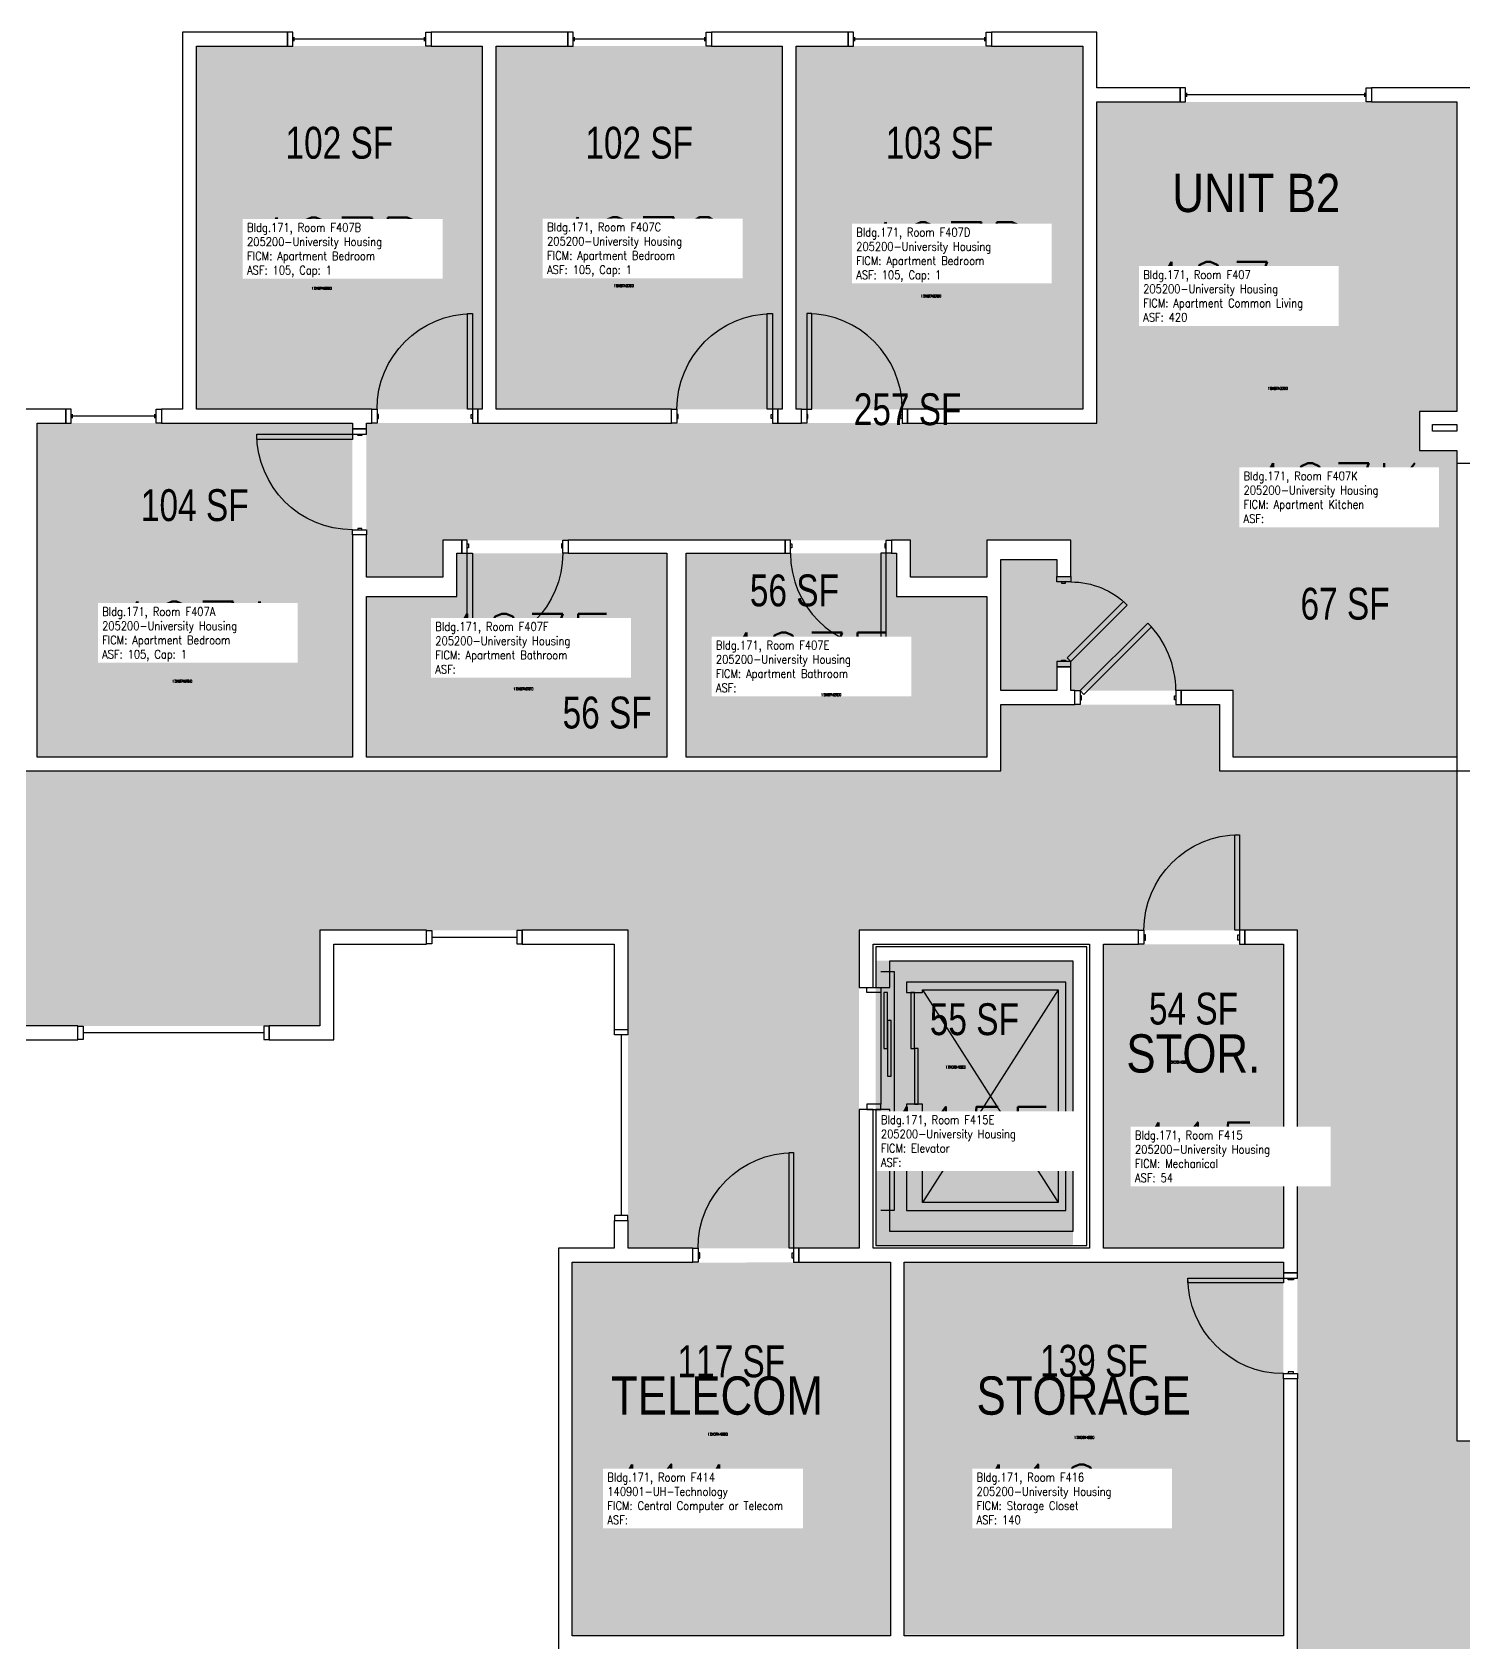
# Model space of a CAD drawing. Header units: inches. Extents: x -93 to 1643, y -75 to 1661.
# Drawn here: x 828 to 1366, y 1054 to 1661 of the extents above; entities that cross this region are included whole.
import ezdxf
from ezdxf.enums import TextEntityAlignment as Align

# ---------------------------------------------------------------- set-up
doc = ezdxf.new("R2010")
doc.units = ezdxf.units.IN
doc.header["$LTSCALE"] = 96
doc.header["$MEASUREMENT"] = 0
for name, color, linetype in [('A-AREA-IDEN', 1, 'Continuous'), ('A-DOOR', 2, 'Continuous'), ('A-GLAZ', 1, 'Continuous'), ('A-IDEN-RNUM', 7, 'Continuous'), ('A-IDEN-SNUM', 4, 'Continuous'), ('A-IDEN-VNUM', 4, 'Continuous'), ('A-WALL', 5, 'Continuous'), ('AREA-TEXT', 3, 'Continuous'), ('Rooms-Category-Color', 7, 'Continuous'), ('Rooms-College-Color', 7, 'Continuous'), ('Rooms-Department-Color', 7, 'Continuous'), ('Rooms-Division-Color', 7, 'Continuous'), ('Rooms-Information', 7, 'Continuous')]:
    doc.layers.add(name, color=color, linetype=linetype)
doc.styles.add('AREA', font='arial.ttf', dxfattribs={"width": 0.75, "height": 12})
doc.styles.add('ROOMSNUMBER', font='txt.shx', dxfattribs={"height": 0.03})
doc.styles.add('ROOMVNUMBER', font='simplex.shx', dxfattribs={"width": 0.85})
doc.styles.get("Standard").update_dxf_attribs({"font": 'ARIALN.TTF'})

msp = doc.modelspace()

# ---------------------------------------------------------------- hatches: boundary and pattern name
h = msp.add_hatch()
h.set_pattern_fill('ANSI31', color=256, style=0)
h.set_pattern_definition([(45, (764.89328, 2033.59211), (-0.088388348, 0.088388348), [])])
h.paths.add_polyline_path([(1096.36, 1449.64), (1155.1, 1449.64), (1155.1, 1440.43), (1096.36, 1440.43)], flags=9)
at = {"layer": 'Rooms-Category-Color', "true_color": 0x728ef3}
for points in [[(997, 1655.5), (889.37, 1655.5), (889.37, 1518.75), (997.01, 1518.76), (997.01, 1655.06)], [(1002.25, 1655.5), (1109.87, 1655.5), (1109.89, 1518.76), (1002.25, 1518.75), (1002.26, 1655.06)], [(1115.12, 1655.5), (1223.12, 1655.5), (1223.12, 1518.75), (1115.12, 1518.75), (1115.14, 1655.06)], [(1363.87, 1634.5), (1228.37, 1634.5), (1228.37, 1513.5), (953.37, 1513.5), (953.37, 1455.5), (982.12, 1455.5), (982.12, 1469.37), (1158.16, 1469.37), (1158.16, 1455.5), (1186.91, 1455.5), (1186.91, 1469.37), (1218.61, 1469.37), (1218.61, 1455.75), (1213.36, 1455.75), (1213.36, 1462.12), (1192.16, 1462.12), (1192.16, 1412.75), (1213.36, 1412.75), (1213.36, 1421.75), (1218.61, 1421.75), (1218.61, 1412.75), (1279.73, 1412.75), (1279.73, 1503.25), (1349.87, 1503.25), (1349.87, 1517.87), (1363.87, 1517.87)], [(829.39, 1387.75), (829.37, 1513.5), (948.12, 1513.5), (948.12, 1387.75)], [(1363.87, 1503.25), (1363.87, 1387.75), (1279.73, 1387.75), (1279.73, 1503.25)], [(987.39, 1464.5), (1066.52, 1464.5), (1066.52, 1387.75), (953.39, 1387.75), (953.37, 1448.25), (987.37, 1448.25)], [(1073.78, 1387.75), (1186.91, 1387.75), (1186.91, 1448.25), (1152.91, 1448.25), (1152.91, 1464.5), (1073.77, 1464.5)], [(1155.88, 1197.5), (1298.63, 1197.5), (1298.63, 1057.16), (1155.88, 1057.16)]]:
    msp.add_hatch(color=171, dxfattribs=at).paths.add_polyline_path(points)
at = {"layer": 'Rooms-Category-Color', "true_color": 0xadadad}
for points in [[(185.13, 1382.5), (274.52, 1382.5), (274.52, 1407.5), (356.84, 1407.5), (356.84, 1382.5), (685.25, 1382.5), (685.25, 1369), (693.25, 1369), (693.25, 1374), (724.88, 1374), (733.25, 1374), (733.25, 1372.5), (737.25, 1372.5), (737.25, 1477.5), (824.12, 1477.5), (824.12, 1382.5), (1192.16, 1382.5), (1192.16, 1407.5), (1274.48, 1407.5), (1274.48, 1382.5), (1363.87, 1382.5), (1363.87, 1322.5), (1138.87, 1322.5), (1138.87, 1202.75), (1051.88, 1202.75), (1051.88, 1322.5), (935.89, 1322.5), (935.89, 1286.5), (785.25, 1286.5), (785.25, 1300), (777.25, 1300), (777.25, 1295), (737.25, 1295), (737.25, 1296.5), (733.25, 1296.5), (733.25, 1286.5), (713.23, 1286.5), (622.11, 1286.5), (622.11, 1322.5), (185.13, 1322.5)], [(1363.87, 211), (1303.87, 211), (1303.87, 332.39), (1278.87, 332.39), (1278.87, 414.72), (1303.87, 414.72), (1303.87, 1145.53), (1303.87, 1145.53), (1303.87, 1227.86), (1303.87, 1227.86), (1303.87, 1322.5), (1363.87, 1322.5), (1363.87, 1130.22), (1388.87, 1130.22), (1388.87, 1047.89), (1363.87, 1047.89), (1363.87, 863.86), (1388.87, 863.86), (1388.87, 781.53), (1363.87, 781.53), (1363.87, 353.5), (1363.25, 353.5), (1363.25, 244), (1363.87, 244), (1363.87, 243)], [(1230.87, 1317.25), (1298.63, 1317.25), (1298.63, 1202.75), (1230.87, 1202.75)], [(1219.38, 1311), (1145.13, 1311), (1145.13, 1203.75), (1219.38, 1203.75)]]:
    msp.add_hatch(color=253, dxfattribs=at).paths.add_polyline_path(points)
at = {"layer": 'Rooms-Category-Color', "true_color": 0xe3c5e1}
msp.add_hatch(color=254, dxfattribs=at).paths.add_polyline_path([(1030.88, 1056.79), (1030.88, 1197.19), (1150.63, 1197.5), (1150.63, 1056.79)])
at = {"layer": 'Rooms-College-Color', "true_color": 0xadadad}
for points in [[(997, 1655.5), (889.37, 1655.5), (889.37, 1518.75), (997.01, 1518.76), (997.01, 1655.06)], [(1002.25, 1655.5), (1109.87, 1655.5), (1109.89, 1518.76), (1002.25, 1518.75), (1002.26, 1655.06)], [(1115.12, 1655.5), (1223.12, 1655.5), (1223.12, 1518.75), (1115.12, 1518.75), (1115.14, 1655.06)], [(1363.87, 1634.5), (1228.37, 1634.5), (1228.37, 1513.5), (953.37, 1513.5), (953.37, 1455.5), (982.12, 1455.5), (982.12, 1469.37), (1158.16, 1469.37), (1158.16, 1455.5), (1186.91, 1455.5), (1186.91, 1469.37), (1218.61, 1469.37), (1218.61, 1455.75), (1213.36, 1455.75), (1213.36, 1462.12), (1192.16, 1462.12), (1192.16, 1412.75), (1213.36, 1412.75), (1213.36, 1421.75), (1218.61, 1421.75), (1218.61, 1412.75), (1279.73, 1412.75), (1279.73, 1503.25), (1349.87, 1503.25), (1349.87, 1517.87), (1363.87, 1517.87)], [(829.39, 1387.75), (829.37, 1513.5), (948.12, 1513.5), (948.12, 1387.75)], [(1363.87, 1503.25), (1363.87, 1387.75), (1279.73, 1387.75), (1279.73, 1503.25)], [(185.13, 1382.5), (274.52, 1382.5), (274.52, 1407.5), (356.84, 1407.5), (356.84, 1382.5), (685.25, 1382.5), (685.25, 1369), (693.25, 1369), (693.25, 1374), (724.88, 1374), (733.25, 1374), (733.25, 1372.5), (737.25, 1372.5), (737.25, 1477.5), (824.12, 1477.5), (824.12, 1382.5), (1192.16, 1382.5), (1192.16, 1407.5), (1274.48, 1407.5), (1274.48, 1382.5), (1363.87, 1382.5), (1363.87, 1322.5), (1138.87, 1322.5), (1138.87, 1202.75), (1051.88, 1202.75), (1051.88, 1322.5), (935.89, 1322.5), (935.89, 1286.5), (785.25, 1286.5), (785.25, 1300), (777.25, 1300), (777.25, 1295), (737.25, 1295), (737.25, 1296.5), (733.25, 1296.5), (733.25, 1286.5), (713.23, 1286.5), (622.11, 1286.5), (622.11, 1322.5), (185.13, 1322.5)], [(987.39, 1464.5), (1066.52, 1464.5), (1066.52, 1387.75), (953.39, 1387.75), (953.37, 1448.25), (987.37, 1448.25)], [(1073.78, 1387.75), (1186.91, 1387.75), (1186.91, 1448.25), (1152.91, 1448.25), (1152.91, 1464.5), (1073.77, 1464.5)], [(1363.87, 211), (1303.87, 211), (1303.87, 332.39), (1278.87, 332.39), (1278.87, 414.72), (1303.87, 414.72), (1303.87, 1145.53), (1303.87, 1145.53), (1303.87, 1227.86), (1303.87, 1227.86), (1303.87, 1322.5), (1363.87, 1322.5), (1363.87, 1130.22), (1388.87, 1130.22), (1388.87, 1047.89), (1363.87, 1047.89), (1363.87, 863.86), (1388.87, 863.86), (1388.87, 781.53), (1363.87, 781.53), (1363.87, 353.5), (1363.25, 353.5), (1363.25, 244), (1363.87, 244), (1363.87, 243)], [(1230.87, 1317.25), (1298.63, 1317.25), (1298.63, 1202.75), (1230.87, 1202.75)], [(1219.38, 1311), (1145.13, 1311), (1145.13, 1203.75), (1219.38, 1203.75)], [(1030.88, 1056.79), (1030.88, 1197.19), (1150.63, 1197.5), (1150.63, 1056.79)], [(1155.88, 1197.5), (1298.63, 1197.5), (1298.63, 1057.16), (1155.88, 1057.16)]]:
    msp.add_hatch(color=253, dxfattribs=at).paths.add_polyline_path(points)
at = {"layer": 'Rooms-Department-Color', "true_color": 0x604aed}
for points in [[(997, 1655.5), (889.37, 1655.5), (889.37, 1518.75), (997.01, 1518.76), (997.01, 1655.06)], [(1002.25, 1655.5), (1109.87, 1655.5), (1109.89, 1518.76), (1002.25, 1518.75), (1002.26, 1655.06)], [(1115.12, 1655.5), (1223.12, 1655.5), (1223.12, 1518.75), (1115.12, 1518.75), (1115.14, 1655.06)], [(1363.87, 1634.5), (1228.37, 1634.5), (1228.37, 1513.5), (953.37, 1513.5), (953.37, 1455.5), (982.12, 1455.5), (982.12, 1469.37), (1158.16, 1469.37), (1158.16, 1455.5), (1186.91, 1455.5), (1186.91, 1469.37), (1218.61, 1469.37), (1218.61, 1455.75), (1213.36, 1455.75), (1213.36, 1462.12), (1192.16, 1462.12), (1192.16, 1412.75), (1213.36, 1412.75), (1213.36, 1421.75), (1218.61, 1421.75), (1218.61, 1412.75), (1279.73, 1412.75), (1279.73, 1503.25), (1349.87, 1503.25), (1349.87, 1517.87), (1363.87, 1517.87)], [(829.39, 1387.75), (829.37, 1513.5), (948.12, 1513.5), (948.12, 1387.75)], [(1363.87, 1503.25), (1363.87, 1387.75), (1279.73, 1387.75), (1279.73, 1503.25)], [(987.39, 1464.5), (1066.52, 1464.5), (1066.52, 1387.75), (953.39, 1387.75), (953.37, 1448.25), (987.37, 1448.25)], [(1073.78, 1387.75), (1186.91, 1387.75), (1186.91, 1448.25), (1152.91, 1448.25), (1152.91, 1464.5), (1073.77, 1464.5)], [(1030.88, 1056.79), (1030.88, 1197.19), (1150.63, 1197.5), (1150.63, 1056.79)], [(1155.88, 1197.5), (1298.63, 1197.5), (1298.63, 1057.16), (1155.88, 1057.16)]]:
    msp.add_hatch(color=173, dxfattribs=at).paths.add_polyline_path(points)
at = {"layer": 'Rooms-Department-Color', "true_color": 0xacacac}
for points in [[(185.13, 1382.5), (274.52, 1382.5), (274.52, 1407.5), (356.84, 1407.5), (356.84, 1382.5), (685.25, 1382.5), (685.25, 1369), (693.25, 1369), (693.25, 1374), (724.88, 1374), (733.25, 1374), (733.25, 1372.5), (737.25, 1372.5), (737.25, 1477.5), (824.12, 1477.5), (824.12, 1382.5), (1192.16, 1382.5), (1192.16, 1407.5), (1274.48, 1407.5), (1274.48, 1382.5), (1363.87, 1382.5), (1363.87, 1322.5), (1138.87, 1322.5), (1138.87, 1202.75), (1051.88, 1202.75), (1051.88, 1322.5), (935.89, 1322.5), (935.89, 1286.5), (785.25, 1286.5), (785.25, 1300), (777.25, 1300), (777.25, 1295), (737.25, 1295), (737.25, 1296.5), (733.25, 1296.5), (733.25, 1286.5), (713.23, 1286.5), (622.11, 1286.5), (622.11, 1322.5), (185.13, 1322.5)], [(1363.87, 211), (1303.87, 211), (1303.87, 332.39), (1278.87, 332.39), (1278.87, 414.72), (1303.87, 414.72), (1303.87, 1145.53), (1303.87, 1145.53), (1303.87, 1227.86), (1303.87, 1227.86), (1303.87, 1322.5), (1363.87, 1322.5), (1363.87, 1130.22), (1388.87, 1130.22), (1388.87, 1047.89), (1363.87, 1047.89), (1363.87, 863.86), (1388.87, 863.86), (1388.87, 781.53), (1363.87, 781.53), (1363.87, 353.5), (1363.25, 353.5), (1363.25, 244), (1363.87, 244), (1363.87, 243)], [(1230.87, 1317.25), (1298.63, 1317.25), (1298.63, 1202.75), (1230.87, 1202.75)], [(1219.38, 1311), (1145.13, 1311), (1145.13, 1203.75), (1219.38, 1203.75)]]:
    msp.add_hatch(color=253, dxfattribs=at).paths.add_polyline_path(points)
at = {"layer": 'Rooms-Division-Color', "true_color": 0x604aed}
for points in [[(997, 1655.5), (889.37, 1655.5), (889.37, 1518.75), (997.01, 1518.76), (997.01, 1655.06)], [(1002.25, 1655.5), (1109.87, 1655.5), (1109.89, 1518.76), (1002.25, 1518.75), (1002.26, 1655.06)], [(1115.12, 1655.5), (1223.12, 1655.5), (1223.12, 1518.75), (1115.12, 1518.75), (1115.14, 1655.06)], [(1363.87, 1634.5), (1228.37, 1634.5), (1228.37, 1513.5), (953.37, 1513.5), (953.37, 1455.5), (982.12, 1455.5), (982.12, 1469.37), (1158.16, 1469.37), (1158.16, 1455.5), (1186.91, 1455.5), (1186.91, 1469.37), (1218.61, 1469.37), (1218.61, 1455.75), (1213.36, 1455.75), (1213.36, 1462.12), (1192.16, 1462.12), (1192.16, 1412.75), (1213.36, 1412.75), (1213.36, 1421.75), (1218.61, 1421.75), (1218.61, 1412.75), (1279.73, 1412.75), (1279.73, 1503.25), (1349.87, 1503.25), (1349.87, 1517.87), (1363.87, 1517.87)], [(829.39, 1387.75), (829.37, 1513.5), (948.12, 1513.5), (948.12, 1387.75)], [(1363.87, 1503.25), (1363.87, 1387.75), (1279.73, 1387.75), (1279.73, 1503.25)], [(987.39, 1464.5), (1066.52, 1464.5), (1066.52, 1387.75), (953.39, 1387.75), (953.37, 1448.25), (987.37, 1448.25)], [(1073.78, 1387.75), (1186.91, 1387.75), (1186.91, 1448.25), (1152.91, 1448.25), (1152.91, 1464.5), (1073.77, 1464.5)], [(1030.88, 1056.79), (1030.88, 1197.19), (1150.63, 1197.5), (1150.63, 1056.79)], [(1155.88, 1197.5), (1298.63, 1197.5), (1298.63, 1057.16), (1155.88, 1057.16)]]:
    msp.add_hatch(color=173, dxfattribs=at).paths.add_polyline_path(points)
at = {"layer": 'Rooms-Division-Color', "true_color": 0xadadad}
for points in [[(185.13, 1382.5), (274.52, 1382.5), (274.52, 1407.5), (356.84, 1407.5), (356.84, 1382.5), (685.25, 1382.5), (685.25, 1369), (693.25, 1369), (693.25, 1374), (724.88, 1374), (733.25, 1374), (733.25, 1372.5), (737.25, 1372.5), (737.25, 1477.5), (824.12, 1477.5), (824.12, 1382.5), (1192.16, 1382.5), (1192.16, 1407.5), (1274.48, 1407.5), (1274.48, 1382.5), (1363.87, 1382.5), (1363.87, 1322.5), (1138.87, 1322.5), (1138.87, 1202.75), (1051.88, 1202.75), (1051.88, 1322.5), (935.89, 1322.5), (935.89, 1286.5), (785.25, 1286.5), (785.25, 1300), (777.25, 1300), (777.25, 1295), (737.25, 1295), (737.25, 1296.5), (733.25, 1296.5), (733.25, 1286.5), (713.23, 1286.5), (622.11, 1286.5), (622.11, 1322.5), (185.13, 1322.5)], [(1363.87, 211), (1303.87, 211), (1303.87, 332.39), (1278.87, 332.39), (1278.87, 414.72), (1303.87, 414.72), (1303.87, 1145.53), (1303.87, 1145.53), (1303.87, 1227.86), (1303.87, 1227.86), (1303.87, 1322.5), (1363.87, 1322.5), (1363.87, 1130.22), (1388.87, 1130.22), (1388.87, 1047.89), (1363.87, 1047.89), (1363.87, 863.86), (1388.87, 863.86), (1388.87, 781.53), (1363.87, 781.53), (1363.87, 353.5), (1363.25, 353.5), (1363.25, 244), (1363.87, 244), (1363.87, 243)], [(1230.87, 1317.25), (1298.63, 1317.25), (1298.63, 1202.75), (1230.87, 1202.75)], [(1219.38, 1311), (1145.13, 1311), (1145.13, 1203.75), (1219.38, 1203.75)]]:
    msp.add_hatch(color=253, dxfattribs=at).paths.add_polyline_path(points)

# ---------------------------------------------------------------- linework, layer by layer
at = {"layer": 'A-DOOR'}
for p, q in [((1280.32, 1322.5), (1280.32, 1358.5)), ((1280.32, 1358.5), (1282.07, 1358.5)), ((1282.07, 1358.5), (1282.07, 1322.5)), ((1244.07, 1317.25), (1244.07, 1322.5)), ((1244.07, 1322.5), (1246.07, 1322.5)), ((1246.07, 1322.5), (1246.07, 1317.25)), ((1282.07, 1322.5), (1280.32, 1322.5)), ((1284.07, 1322.5), (1282.07, 1322.5)), ((1282.07, 1322.5), (1282.07, 1317.25)), ((1284.07, 1317.25), (1284.07, 1322.5)), ((1246.07, 1317.25), (1244.07, 1317.25)), ((1246.69, 1320.75), (1246.07, 1320.75)), ((1246.07, 1320.75), (1246.07, 1318.75)), ((1246.07, 1318.75), (1246.69, 1318.75)), ((1246.69, 1318.75), (1246.69, 1320.75)), ((1281.44, 1318.75), (1281.44, 1320.75)), ((1281.44, 1320.75), (1282.07, 1320.75)), ((1282.07, 1318.75), (1281.44, 1318.75)), ((1282.07, 1320.75), (1282.07, 1318.75)), ((1282.07, 1317.25), (1284.07, 1317.25)), ((1147, 1307), (1152, 1307)), ((1152, 1307), (1152, 1217)), ((1141.75, 1299), (1141.75, 1301)), ((1141.75, 1301), (1147, 1301)), ((1147, 1299), (1141.75, 1299)), ((1147, 1301), (1147, 1299)), ((1147, 1299), (1147, 1257)), ((1159.75, 1299), (1158.38, 1299)), ((1158.38, 1299), (1158.38, 1278)), ((1159.75, 1278), (1159.75, 1299)), ((1158.38, 1278), (1159.75, 1278)), ((1161.13, 1278), (1159.75, 1278)), ((1159.75, 1278), (1159.75, 1257)), ((1161.13, 1257), (1161.13, 1278)), ((1141.75, 1257), (1141.75, 1255)), ((1147, 1257), (1141.75, 1257)), ((1147, 1255), (1147, 1257)), ((1159.75, 1257), (1161.13, 1257)), ((1141.75, 1255), (1147, 1255)), ((1112.47, 1202.75), (1112.47, 1238.75)), ((1112.47, 1238.75), (1114.22, 1238.75)), ((1114.22, 1238.75), (1114.22, 1202.75)), ((1152, 1217), (1147, 1217)), ((1076.22, 1197.5), (1076.22, 1202.75)), ((1076.22, 1202.75), (1078.22, 1202.75)), ((1078.22, 1202.75), (1078.22, 1197.5)), ((1114.22, 1202.75), (1112.47, 1202.75)), ((1116.22, 1202.75), (1114.22, 1202.75)), ((1114.22, 1202.75), (1114.22, 1197.5)), ((1116.22, 1197.5), (1116.22, 1202.75)), ((1078.22, 1197.5), (1076.22, 1197.5)), ((1078.85, 1201), (1078.22, 1201)), ((1078.22, 1201), (1078.22, 1199)), ((1078.22, 1199), (1078.85, 1199)), ((1078.85, 1199), (1078.85, 1201)), ((1113.6, 1199), (1113.6, 1201)), ((1113.6, 1201), (1114.22, 1201)), ((1114.22, 1199), (1113.6, 1199)), ((1114.22, 1201), (1114.22, 1199)), ((1114.22, 1197.5), (1116.22, 1197.5)), ((1262.63, 1189.75), (1262.63, 1191.5)), ((1262.63, 1191.5), (1298.63, 1191.5)), ((1298.63, 1189.75), (1262.63, 1189.75)), ((1303.87, 1193.5), (1298.63, 1193.5)), ((1298.63, 1193.5), (1298.63, 1191.5)), ((1298.63, 1191.5), (1298.63, 1189.75)), ((1298.63, 1191.5), (1303.87, 1191.5)), ((1300.38, 1190.87), (1300.38, 1191.5)), ((1300.38, 1191.5), (1302.38, 1191.5)), ((1302.38, 1190.87), (1300.38, 1190.87)), ((1302.38, 1191.5), (1302.38, 1190.87)), ((1303.87, 1191.5), (1303.87, 1193.5)), ((1298.63, 1153.5), (1298.63, 1155.5)), ((1298.63, 1155.5), (1303.87, 1155.5)), ((1303.87, 1153.5), (1298.63, 1153.5)), ((1302.38, 1156.12), (1300.38, 1156.12)), ((1300.38, 1156.12), (1300.38, 1155.5)), ((1300.38, 1155.5), (1302.38, 1155.5)), ((1302.38, 1155.5), (1302.38, 1156.12)), ((1303.87, 1155.5), (1303.87, 1153.5))]:
    msp.add_line(p, q, dxfattribs=at)
for points in [[(993.37, 1518.75), (991.37, 1518.75), (991.37, 1554.75), (993.37, 1554.75)], [(1106.25, 1518.75), (1104.25, 1518.75), (1104.25, 1554.75), (1106.25, 1554.75)], [(1119.12, 1518.75), (1121.12, 1518.75), (1121.12, 1554.75), (1119.12, 1554.75)], [(957.37, 1513.5), (955.37, 1513.5), (955.37, 1518.75), (957.37, 1518.75)], [(957.37, 1515.25), (957.87, 1515.25), (957.87, 1516.75), (957.37, 1516.75)], [(993.37, 1515.25), (992.87, 1515.25), (992.87, 1516.75), (993.37, 1516.75)], [(993.37, 1513.5), (995.37, 1513.5), (995.37, 1518.75), (993.37, 1518.75)], [(1070.25, 1513.5), (1068.25, 1513.5), (1068.25, 1518.75), (1070.25, 1518.75)], [(1070.25, 1515.25), (1070.75, 1515.25), (1070.75, 1516.75), (1070.25, 1516.75)], [(1106.25, 1515.25), (1105.75, 1515.25), (1105.75, 1516.75), (1106.25, 1516.75)], [(1106.25, 1513.5), (1108.25, 1513.5), (1108.25, 1518.75), (1106.25, 1518.75)], [(1119.12, 1513.5), (1117.12, 1513.5), (1117.12, 1518.75), (1119.12, 1518.75)], [(1119.12, 1515.25), (1119.62, 1515.25), (1119.62, 1516.75), (1119.12, 1516.75)], [(1155.12, 1515.25), (1154.62, 1515.25), (1154.62, 1516.75), (1155.12, 1516.75)], [(1155.12, 1513.5), (1157.12, 1513.5), (1157.12, 1518.75), (1155.12, 1518.75)], [(953.37, 1509.38), (953.37, 1511.38), (948.12, 1511.38), (948.12, 1509.38)], [(948.12, 1509.38), (948.12, 1507.38), (912.12, 1507.38), (912.12, 1509.38)], [(951.62, 1509.38), (951.62, 1508.88), (950.12, 1508.88), (950.12, 1509.38)], [(953.37, 1473.38), (953.37, 1471.38), (948.12, 1471.38), (948.12, 1473.38)], [(951.62, 1473.38), (951.62, 1473.88), (950.12, 1473.88), (950.12, 1473.38)], [(991.27, 1469.37), (989.27, 1469.37), (989.27, 1464.5), (991.27, 1464.5)], [(1027.27, 1469.37), (1029.27, 1469.37), (1029.27, 1464.5), (1027.27, 1464.5)], [(1113.02, 1469.37), (1111.02, 1469.37), (1111.02, 1464.5), (1113.02, 1464.5)], [(1149.02, 1469.37), (1151.02, 1469.37), (1151.02, 1464.5), (1149.02, 1464.5)], [(991.27, 1468), (991.77, 1468), (991.77, 1466.5), (991.27, 1466.5)], [(991.27, 1464.5), (993.27, 1464.5), (993.27, 1428.5), (991.27, 1428.5)], [(1027.27, 1468), (1026.77, 1468), (1026.77, 1466.5), (1027.27, 1466.5)], [(1113.02, 1468), (1113.52, 1468), (1113.52, 1466.5), (1113.02, 1466.5)], [(1149.02, 1464.5), (1147.02, 1464.5), (1147.02, 1428.5), (1149.02, 1428.5)], [(1149.02, 1468), (1148.52, 1468), (1148.52, 1466.5), (1149.02, 1466.5)], [(1213.36, 1453.7), (1213.36, 1455.7), (1218.61, 1455.7), (1218.61, 1453.7)], [(1215.11, 1453.7), (1215.11, 1453.2), (1216.61, 1453.2), (1216.61, 1453.7)], [(1218.61, 1423.7), (1217.19, 1425.11), (1238.41, 1446.33), (1239.82, 1444.91)], [(1222.09, 1412.75), (1223.51, 1411.33), (1248.96, 1436.79), (1247.55, 1438.2)], [(1213.36, 1423.7), (1213.36, 1421.7), (1218.61, 1421.7), (1218.61, 1423.7)], [(1215.11, 1423.7), (1215.11, 1424.2), (1216.61, 1424.2), (1216.61, 1423.7)], [(1222.09, 1407.5), (1220.09, 1407.5), (1220.09, 1412.75), (1222.09, 1412.75)], [(1222.09, 1409.25), (1222.59, 1409.25), (1222.59, 1410.75), (1222.09, 1410.75)], [(1258.09, 1409.25), (1257.59, 1409.25), (1257.59, 1410.75), (1258.09, 1410.75)], [(1258.09, 1407.5), (1260.09, 1407.5), (1260.09, 1412.75), (1258.09, 1412.75)], [(1149.5, 1299), (1148.13, 1299), (1148.13, 1278), (1149.5, 1278)], [(1150.88, 1288.5), (1149.5, 1288.5), (1149.5, 1267.5), (1150.88, 1267.5)]]:
    msp.add_lwpolyline(points, close=True, dxfattribs=at)
at = {"layer": 'A-DOOR', "extrusion": (0, 0, -1)}
for centre, radius, start, end in [((-993.37, 1518.75), 36, 0, 90), ((-1106.25, 1518.75), 36, 0, 90), ((-948.12, 1509.38), 36, 270, 0), ((-991.27, 1464.5), 36, 180, 270), ((-1218.61, 1423.7), 30, 90, 135), ((-1282.07, 1322.5), 36, 0, 90), ((-1114.22, 1202.75), 36, 360, 90), ((-1298.63, 1191.5), 36, 270, 0)]:
    msp.add_arc(centre, radius, start, end, dxfattribs=at)
at = {"layer": 'A-DOOR'}
for centre, start, end in [((1119.12, 1518.75), 0, 90), ((1149.02, 1464.5), 180, 270), ((1222.09, 1412.75), 0, 45)]:
    msp.add_arc(centre, 36, start, end, dxfattribs=at)
at = {"layer": 'A-GLAZ'}
for p, q in [((926.22, 1657.37), (926.22, 1658.87)), ((975.22, 1658.12), (926.22, 1658.12)), ((975.22, 1657.37), (975.22, 1658.87)), ((1031.75, 1657.37), (1031.75, 1658.87)), ((1080.75, 1658.12), (1031.75, 1658.12)), ((1080.75, 1657.37), (1080.75, 1658.87)), ((1137.22, 1657.37), (1137.22, 1658.87)), ((1186.22, 1658.12), (1137.22, 1658.12)), ((1186.22, 1657.37), (1186.22, 1658.87)), ((1262.26, 1636.37), (1262.26, 1637.87)), ((1329.26, 1637.12), (1262.26, 1637.12)), ((1329.26, 1636.37), (1329.26, 1637.87)), ((842.76, 1515.37), (842.76, 1516.87)), ((873.76, 1515.37), (873.76, 1516.87)), ((873.76, 1516.12), (842.76, 1516.12)), ((976.01, 1317.37), (976.01, 1322.37)), ((976.01, 1322.37), (978.01, 1322.37)), ((978.01, 1317.37), (976.01, 1317.37)), ((978.01, 1322.37), (978.01, 1317.37)), ((978.01, 1319.87), (1010.01, 1319.87)), ((1012.01, 1322.37), (1010.01, 1322.37)), ((1010.01, 1322.37), (1010.01, 1317.37)), ((1010.01, 1317.37), (1012.01, 1317.37)), ((1012.01, 1317.37), (1012.01, 1322.37)), ((844.72, 1281.38), (844.72, 1286.38)), ((844.72, 1286.38), (846.72, 1286.38)), ((846.72, 1286.38), (846.72, 1281.38)), ((916.72, 1286.38), (914.72, 1286.38)), ((914.72, 1286.38), (914.72, 1281.38)), ((916.72, 1281.38), (916.72, 1286.38)), ((846.72, 1281.38), (844.72, 1281.38)), ((914.72, 1283.88), (846.72, 1283.88)), ((914.72, 1281.38), (916.72, 1281.38)), ((1046.75, 1283.12), (1046.75, 1285.12)), ((1046.75, 1285.12), (1051.75, 1285.12)), ((1051.75, 1283.12), (1046.75, 1283.12)), ((1049.25, 1283.12), (1049.25, 1215.12)), ((1051.75, 1285.12), (1051.75, 1283.12)), ((1046.75, 1215.12), (1046.75, 1213.12)), ((1051.75, 1215.12), (1046.75, 1215.12)), ((1051.75, 1213.12), (1051.75, 1215.12)), ((1046.75, 1213.12), (1051.75, 1213.12))]:
    msp.add_line(p, q, dxfattribs=at)
for points in [[(925.72, 1660.75), (923.72, 1660.75), (923.72, 1655.5), (925.72, 1655.5)], [(975.72, 1660.75), (977.72, 1660.75), (977.72, 1655.5), (975.72, 1655.5)], [(1031.25, 1660.75), (1029.25, 1660.75), (1029.25, 1655.5), (1031.25, 1655.5)], [(1081.25, 1660.75), (1083.25, 1660.75), (1083.25, 1655.5), (1081.25, 1655.5)], [(1136.72, 1660.75), (1134.72, 1660.75), (1134.72, 1655.5), (1136.72, 1655.5)], [(1186.72, 1660.75), (1188.72, 1660.75), (1188.72, 1655.5), (1186.72, 1655.5)], [(1261.76, 1639.75), (1259.76, 1639.75), (1259.76, 1634.5), (1261.76, 1634.5)], [(1329.76, 1639.75), (1331.76, 1639.75), (1331.76, 1634.5), (1329.76, 1634.5)], [(842.26, 1518.75), (840.26, 1518.75), (840.26, 1513.5), (842.26, 1513.5)], [(874.26, 1518.75), (876.26, 1518.75), (876.26, 1513.5), (874.26, 1513.5)]]:
    msp.add_lwpolyline(points, close=True, dxfattribs=at)
at = {"layer": 'A-WALL'}
for p, q in [((884.12, 1660.75), (884.12, 1518.75)), ((923.72, 1660.75), (884.12, 1660.75)), ((923.72, 1655.5), (923.72, 1660.75)), ((977.72, 1660.75), (977.72, 1655.5)), ((1029.25, 1660.75), (977.72, 1660.75)), ((1029.25, 1655.5), (1029.25, 1660.75)), ((1134.72, 1660.75), (1083.25, 1660.75)), ((1083.25, 1660.75), (1083.25, 1655.5)), ((1134.72, 1655.5), (1134.72, 1660.75)), ((1228.37, 1660.75), (1188.72, 1660.75)), ((1188.72, 1660.75), (1188.72, 1655.5)), ((1228.37, 1639.75), (1228.37, 1660.75)), ((889.37, 1518.75), (889.37, 1655.5)), ((889.37, 1655.5), (923.72, 1655.5)), ((977.72, 1655.5), (997, 1655.5)), ((997, 1655.5), (997, 1518.75)), ((1002.25, 1518.75), (1002.25, 1655.5)), ((1002.25, 1655.5), (1029.25, 1655.5)), ((1083.25, 1655.5), (1109.87, 1655.5)), ((1109.87, 1655.5), (1109.87, 1518.75)), ((1115.12, 1655.5), (1134.72, 1655.5)), ((1115.12, 1518.75), (1115.12, 1655.5)), ((1188.72, 1655.5), (1223.12, 1655.5)), ((1223.12, 1655.5), (1223.12, 1518.75)), ((1259.76, 1639.75), (1228.37, 1639.75)), ((1259.76, 1634.5), (1259.76, 1639.75)), ((1369.12, 1639.75), (1331.76, 1639.75)), ((1331.76, 1639.75), (1331.76, 1634.5)), ((1228.37, 1513.5), (1228.37, 1634.5)), ((1228.37, 1634.5), (1259.76, 1634.5)), ((1331.76, 1634.5), (1363.87, 1634.5)), ((1363.87, 1634.5), (1363.87, 1517.87)), ((840.26, 1518.75), (824.12, 1518.75)), ((840.26, 1513.5), (840.26, 1518.75)), ((884.12, 1518.75), (876.26, 1518.75)), ((876.26, 1518.75), (876.26, 1513.5)), ((955.37, 1518.75), (889.37, 1518.75)), ((955.37, 1513.5), (955.37, 1518.75)), ((997, 1518.75), (995.37, 1518.75)), ((995.37, 1518.75), (995.37, 1513.5)), ((1068.25, 1518.75), (1002.25, 1518.75)), ((1068.25, 1513.5), (1068.25, 1518.75)), ((1109.87, 1518.75), (1108.25, 1518.75)), ((1108.25, 1518.75), (1108.25, 1513.5)), ((1117.12, 1518.75), (1115.12, 1518.75)), ((1117.12, 1513.5), (1117.12, 1518.75)), ((1223.12, 1518.75), (1157.12, 1518.75)), ((1157.12, 1518.75), (1157.12, 1513.5)), ((1349.87, 1517.87), (1349.87, 1503.25)), ((1363.87, 1517.87), (1349.87, 1517.87)), ((829.37, 1513.5), (840.26, 1513.5)), ((829.37, 1387.75), (829.37, 1513.5)), ((876.26, 1513.5), (884.75, 1513.5)), ((884.75, 1513.5), (948.12, 1513.5)), ((948.12, 1513.5), (948.12, 1511.38)), ((948.12, 1511.38), (953.37, 1511.38)), ((953.37, 1513.5), (955.37, 1513.5)), ((953.37, 1511.38), (953.37, 1513.5)), ((995.37, 1513.5), (1068.25, 1513.5)), ((1108.25, 1513.5), (1117.12, 1513.5)), ((1157.12, 1513.5), (1228.37, 1513.5)), ((1354.75, 1510.5), (1354.75, 1513)), ((1354.75, 1513), (1363.87, 1513)), ((1363.87, 1510.5), (1354.75, 1510.5)), ((1363.87, 1513), (1363.87, 1510.5)), ((1349.87, 1503.25), (1363.87, 1503.25)), ((1363.87, 1503.25), (1363.87, 1387.75)), ((1500.12, 1498.25), (1363.87, 1498.25)), ((1363.87, 1498.25), (1363.87, 1369.62)), ((953.37, 1471.38), (948.12, 1471.38)), ((948.12, 1471.38), (948.12, 1468.75)), ((948.12, 1468.75), (948.12, 1387.75)), ((953.37, 1468.75), (953.37, 1471.38)), ((953.37, 1455.5), (953.37, 1468.75)), ((989.27, 1469.37), (982.12, 1469.37)), ((982.12, 1469.37), (982.12, 1455.5)), ((989.27, 1464.5), (989.27, 1469.37)), ((1111.02, 1469.37), (1029.27, 1469.37)), ((1029.27, 1469.37), (1029.27, 1464.5)), ((1111.02, 1464.5), (1111.02, 1469.37)), ((1158.16, 1469.37), (1151.02, 1469.37)), ((1151.02, 1469.37), (1151.02, 1464.5)), ((1158.16, 1455.5), (1158.16, 1469.37)), ((1218.61, 1469.37), (1186.91, 1469.37)), ((1186.91, 1469.37), (1186.91, 1455.5)), ((1218.61, 1455.7), (1218.61, 1469.37)), ((987.37, 1464.5), (989.27, 1464.5)), ((987.37, 1448.25), (987.37, 1464.5)), ((1029.27, 1464.5), (1066.52, 1464.5)), ((1066.52, 1464.5), (1066.52, 1387.75)), ((1073.77, 1464.5), (1111.02, 1464.5)), ((1073.77, 1387.75), (1073.77, 1464.5)), ((1151.02, 1464.5), (1152.91, 1464.5)), ((1152.91, 1464.5), (1152.91, 1448.25)), ((1192.16, 1462.12), (1213.36, 1462.12)), ((1192.16, 1412.75), (1192.16, 1462.12)), ((1213.36, 1462.12), (1213.36, 1455.7)), ((982.12, 1455.5), (953.37, 1455.5)), ((1186.91, 1455.5), (1158.16, 1455.5)), ((1213.36, 1455.7), (1218.61, 1455.7)), ((953.37, 1387.75), (953.37, 1448.25)), ((953.37, 1448.25), (987.37, 1448.25)), ((1152.91, 1448.25), (1186.91, 1448.25)), ((1186.91, 1448.25), (1186.91, 1387.75)), ((1218.61, 1421.7), (1213.36, 1421.7)), ((1213.36, 1421.7), (1213.36, 1412.75)), ((1218.61, 1412.75), (1218.61, 1421.7)), ((1213.36, 1412.75), (1192.16, 1412.75)), ((1192.16, 1407.5), (1220.09, 1407.5)), ((1192.16, 1382.5), (1192.16, 1407.5)), ((1220.09, 1412.75), (1218.61, 1412.75)), ((1220.09, 1407.5), (1220.09, 1412.75)), ((1279.73, 1412.75), (1260.09, 1412.75)), ((1260.09, 1412.75), (1260.09, 1407.5)), ((1260.09, 1407.5), (1274.48, 1407.5)), ((1274.48, 1407.5), (1274.48, 1382.5)), ((1279.73, 1387.75), (1279.73, 1412.75)), ((948.12, 1387.75), (829.37, 1387.75)), ((1066.52, 1387.75), (953.37, 1387.75)), ((1186.91, 1387.75), (1073.77, 1387.75)), ((1363.87, 1387.75), (1279.73, 1387.75)), ((824.12, 1382.5), (952.75, 1382.5)), ((952.75, 1382.5), (1192.16, 1382.5)), ((1274.48, 1382.5), (1369.12, 1382.5)), ((1363.87, 1369.62), (1363.87, 1130.22)), ((935.89, 1322.5), (935.89, 1286.5)), ((976.01, 1322.5), (935.89, 1322.5)), ((976.01, 1317.25), (976.01, 1322.5)), ((1051.88, 1322.5), (1012.01, 1322.5)), ((1012.01, 1322.5), (1012.01, 1317.25)), ((1051.88, 1285.12), (1051.88, 1322.5)), ((1244.07, 1322.5), (1138.87, 1322.5)), ((1138.87, 1322.5), (1138.87, 1301)), ((1244.07, 1317.25), (1244.07, 1322.5)), ((1303.87, 1322.5), (1284.07, 1322.5)), ((1284.07, 1322.5), (1284.07, 1317.25)), ((1303.87, 1193.5), (1303.87, 1322.5)), ((941.14, 1281.25), (941.14, 1317.25)), ((941.14, 1317.25), (976.01, 1317.25)), ((1012.01, 1317.25), (1046.63, 1317.25)), ((1046.63, 1317.25), (1046.63, 1285.12)), ((1144.12, 1317.25), (1225.62, 1317.25)), ((1144.12, 1301), (1144.12, 1317.25)), ((1225.62, 1317.25), (1225.62, 1202.75)), ((1230.87, 1317.25), (1244.07, 1317.25)), ((1230.87, 1202.75), (1230.87, 1317.25)), ((1284.07, 1317.25), (1298.63, 1317.25)), ((1298.63, 1317.25), (1298.63, 1202.75)), ((1145.13, 1316.25), (1145.13, 1301)), ((1224.63, 1316.25), (1145.13, 1316.25)), ((1150.38, 1301), (1150.38, 1311)), ((1150.38, 1311), (1219.38, 1311)), ((1219.38, 1311), (1219.38, 1209)), ((1224.63, 1203.75), (1224.63, 1316.25)), ((1138.87, 1301), (1144.12, 1301)), ((1145.13, 1301), (1150.38, 1301)), ((1156.75, 1303), (1156.75, 1299)), ((1216.74, 1303), (1156.75, 1303)), ((1156.75, 1299), (1162.75, 1299)), ((1162.75, 1299), (1162.75, 1300)), ((1162.75, 1300), (1213.74, 1300)), ((1162.75, 1300), (1213.75, 1220)), ((1213.75, 1300), (1162.75, 1220)), ((1213.74, 1300), (1213.74, 1220)), ((1216.74, 1217), (1216.74, 1303)), ((844.72, 1286.5), (733.25, 1286.5)), ((844.72, 1281.25), (844.72, 1286.5)), ((935.89, 1286.5), (916.72, 1286.5)), ((916.72, 1286.5), (916.72, 1281.25)), ((733.25, 1281.25), (844.72, 1281.25)), ((916.72, 1281.25), (941.14, 1281.25)), ((1046.63, 1285.12), (1051.88, 1285.12)), ((1162.75, 1257), (1156.75, 1257)), ((1156.75, 1257), (1156.75, 1217)), ((1162.75, 1220), (1162.75, 1257)), ((1138.87, 1255), (1138.87, 1202.75)), ((1144.12, 1255), (1138.87, 1255)), ((1144.12, 1202.75), (1144.12, 1255)), ((1150.38, 1255), (1145.13, 1255)), ((1145.13, 1255), (1145.13, 1203.75)), ((1150.38, 1209), (1150.38, 1255)), ((1213.74, 1220), (1162.75, 1220)), ((1156.75, 1217), (1216.74, 1217)), ((1046.63, 1213.12), (1046.63, 1202.75)), ((1051.88, 1202.75), (1051.88, 1213.12)), ((1219.38, 1209), (1150.38, 1209)), ((1046.63, 1202.75), (1025.63, 1202.75)), ((1025.63, 1202.75), (1025.63, 1047.12)), ((1076.22, 1202.75), (1051.88, 1202.75)), ((1076.22, 1197.5), (1076.22, 1202.75)), ((1138.87, 1202.75), (1116.22, 1202.75)), ((1116.22, 1202.75), (1116.22, 1197.5)), ((1225.62, 1202.75), (1144.12, 1202.75)), ((1145.13, 1203.75), (1224.63, 1203.75)), ((1298.63, 1202.75), (1230.87, 1202.75)), ((1030.88, 1197.5), (1076.22, 1197.5)), ((1030.88, 1056.75), (1030.88, 1197.5)), ((1116.22, 1197.5), (1150.63, 1197.5)), ((1150.63, 1197.5), (1150.63, 1056.75)), ((1155.88, 1056.75), (1155.88, 1197.5)), ((1155.88, 1197.5), (1298.63, 1197.5)), ((1298.63, 1197.5), (1298.63, 1193.5)), ((1298.63, 1193.5), (1303.87, 1193.5)), ((1303.87, 1153.5), (1298.63, 1153.5)), ((1298.63, 1153.5), (1298.63, 1056.75)), ((1303.87, 1027.41), (1303.87, 1153.5)), ((1363.87, 1130.22), (1388.87, 1130.22)), ((1150.63, 1056.75), (1030.88, 1056.75)), ((1298.63, 1056.75), (1155.88, 1056.75))]:
    msp.add_line(p, q, dxfattribs=at)

# ---------------------------------------------------------------- texts
at = {"layer": 'A-AREA-IDEN'}
for s, p in [('UNIT B2', (1288.39, 1593.01)), ('STOR.', (1264.68, 1268.9)), ('TELECOM', (1085.32, 1140.04)), ('STORAGE', (1223.4, 1140.04))]:
    msp.add_text(s, height=14.4, dxfattribs=at).set_placement(p, align=Align.CENTER)
at = {"layer": 'A-IDEN-RNUM', "style": 'ROOMSNUMBER', "width": 0.85}
for s, p in [('0407-C0', (1050.26, 1565.24)), ('0407-B0', (936.52, 1564.28)), ('0407-D0', (1165.93, 1561.39)), ('0407-00', (1296.45, 1526.57)), ('0407-K0', (1303.18, 1486.43)), ('0407-A0', (883.98, 1416.27)), ('0407-F0', (1012.46, 1413.38)), ('0407-E0', (1128.3, 1411.22)), ('0415-E0', (1175.17, 1270.99)), ('0415-00', (1258.89, 1272.8)), ('0414-00', (1085.6, 1132.65)), ('0416-00', (1223.61, 1131.49))]:
    msp.add_text(s, height=1, dxfattribs=at).set_placement(p, align=Align.MIDDLE_CENTER)
at = {"layer": 'A-IDEN-SNUM', "style": 'ROOMSNUMBER', "width": 0.85}
for s, p in [('1710F407C0', (1050.26, 1565.24)), ('1710F407B0', (936.52, 1564.28)), ('1710F407D0', (1165.93, 1561.39)), ('1710F40700', (1296.45, 1526.57)), ('1710F407K0', (1303.18, 1486.43)), ('1710F407A0', (883.98, 1416.27)), ('1710F407F0', (1012.46, 1413.38)), ('1710F407E0', (1128.3, 1411.22)), ('1710F415E0', (1175.17, 1270.99)), ('1710F41500', (1258.89, 1272.8)), ('1710F41400', (1085.6, 1132.65)), ('1710F41600', (1223.61, 1131.49))]:
    msp.add_text(s, height=1, dxfattribs=at).set_placement(p, align=Align.MIDDLE_CENTER)
at = {"layer": 'A-IDEN-VNUM', "style": 'ROOMVNUMBER', "width": 0.85}
for s, p in [('407B', (942.13, 1579.69)), ('407C', (1055.54, 1579.86)), ('407D', (1171.47, 1577.9)), ('407', (1270.39, 1563.01)), ('407K', (1317.28, 1487.18)), ('407A', (888.49, 1435.02)), ('407F', (1012.56, 1430.44)), ('407E', (1118.19, 1423.45)), ('415E', (1178.49, 1244.69)), ('415', (1265.5, 1238.9)), ('414', (1067.32, 1110.04)), ('416', (1205.4, 1110.04))]:
    msp.add_text(s, height=22.5, dxfattribs=at).set_placement(p, align=Align.MIDDLE_CENTER)
at = {"layer": 'AREA-TEXT', "style": 'AREA', "width": 0.75}
for s, p in [('102 SF', (943.19, 1619.12)), ('102 SF', (1056.07, 1619.12)), ('103 SF', (1169.12, 1619.12)), ('257 SF', (1157.12, 1518.75)), ('104 SF', (888.75, 1482.62)), ('56 SF', (1114.5, 1450.5)), ('67 SF', (1321.8, 1445.5)), ('56 SF', (1044, 1404.5)), ('54 SF', (1264.75, 1293)), ('55 SF', (1182.25, 1289)), ('117 SF', (1090.75, 1160.14)), ('139 SF', (1227.25, 1160.33))]:
    msp.add_text(s, height=12, dxfattribs=at).set_placement(p, align=Align.MIDDLE_CENTER)

# ---------------------------------------------------------------- next in the draw order: texts
at = {"layer": 'Rooms-Information', "char_height": 3.2143, "width": 72, "attachment_point": 7, "style": 'ROOMVNUMBER', "bg_fill": 3, "box_fill_scale": 1.5, "bg_fill_color": 256, "bg_fill_true_color": 13158600, "bg_fill_transparency": 0}
for s, insert in [('Bldg.171, Room F407B^M^J205200-University Housing^M^JFICM: Apartment Bedroom^M^JASF: 105, Cap: 1', (908.44, 1568.44)), ('Bldg.171, Room F407C^M^J205200-University Housing^M^JFICM: Apartment Bedroom^M^JASF: 105, Cap: 1', (1021.39, 1568.61)), ('Bldg.171, Room F407D^M^J205200-University Housing^M^JFICM: Apartment Bedroom^M^JASF: 105, Cap: 1', (1137.78, 1566.65)), ('Bldg.171, Room F407^M^J205200-University Housing^M^JFICM: Apartment Common Living^M^JASF: 420', (1245.8, 1551.76)), ('Bldg.171, Room F407K^M^J205200-University Housing^M^JFICM: Apartment Kitchen^M^JASF: ', (1283.58, 1475.93)), ('Bldg.171, Room F407A^M^J205200-University Housing^M^JFICM: Apartment Bedroom^M^JASF: 105, Cap: 1', (853.88, 1423.77)), ('Bldg.171, Room F407F^M^J205200-University Housing^M^JFICM: Apartment Bathroom^M^JASF: ', (979.32, 1419.19)), ('Bldg.171, Room F407E^M^J205200-University Housing^M^JFICM: Apartment Bathroom^M^JASF: ', (1084.95, 1412.2)), ('Bldg.171, Room F415E^M^J205200-University Housing^M^JFICM: Elevator^M^JASF: ', (1147.07, 1233.44)), ('Bldg.171, Room F415^M^J205200-University Housing^M^JFICM: Mechanical^M^JASF: 54', (1242.73, 1227.65)), ('Bldg.171, Room F414^M^J140901-UH-Technology^M^JFICM: Central Computer or Telecom^M^JASF: ', (1044.09, 1098.79)), ('Bldg.171, Room F416^M^J205200-University Housing^M^JFICM: Storage Closet^M^JASF: 140', (1183.08, 1098.79))]:
    msp.add_mtext(s, dxfattribs=dict(at, insert=insert))

doc.saveas('drawing.dxf')
